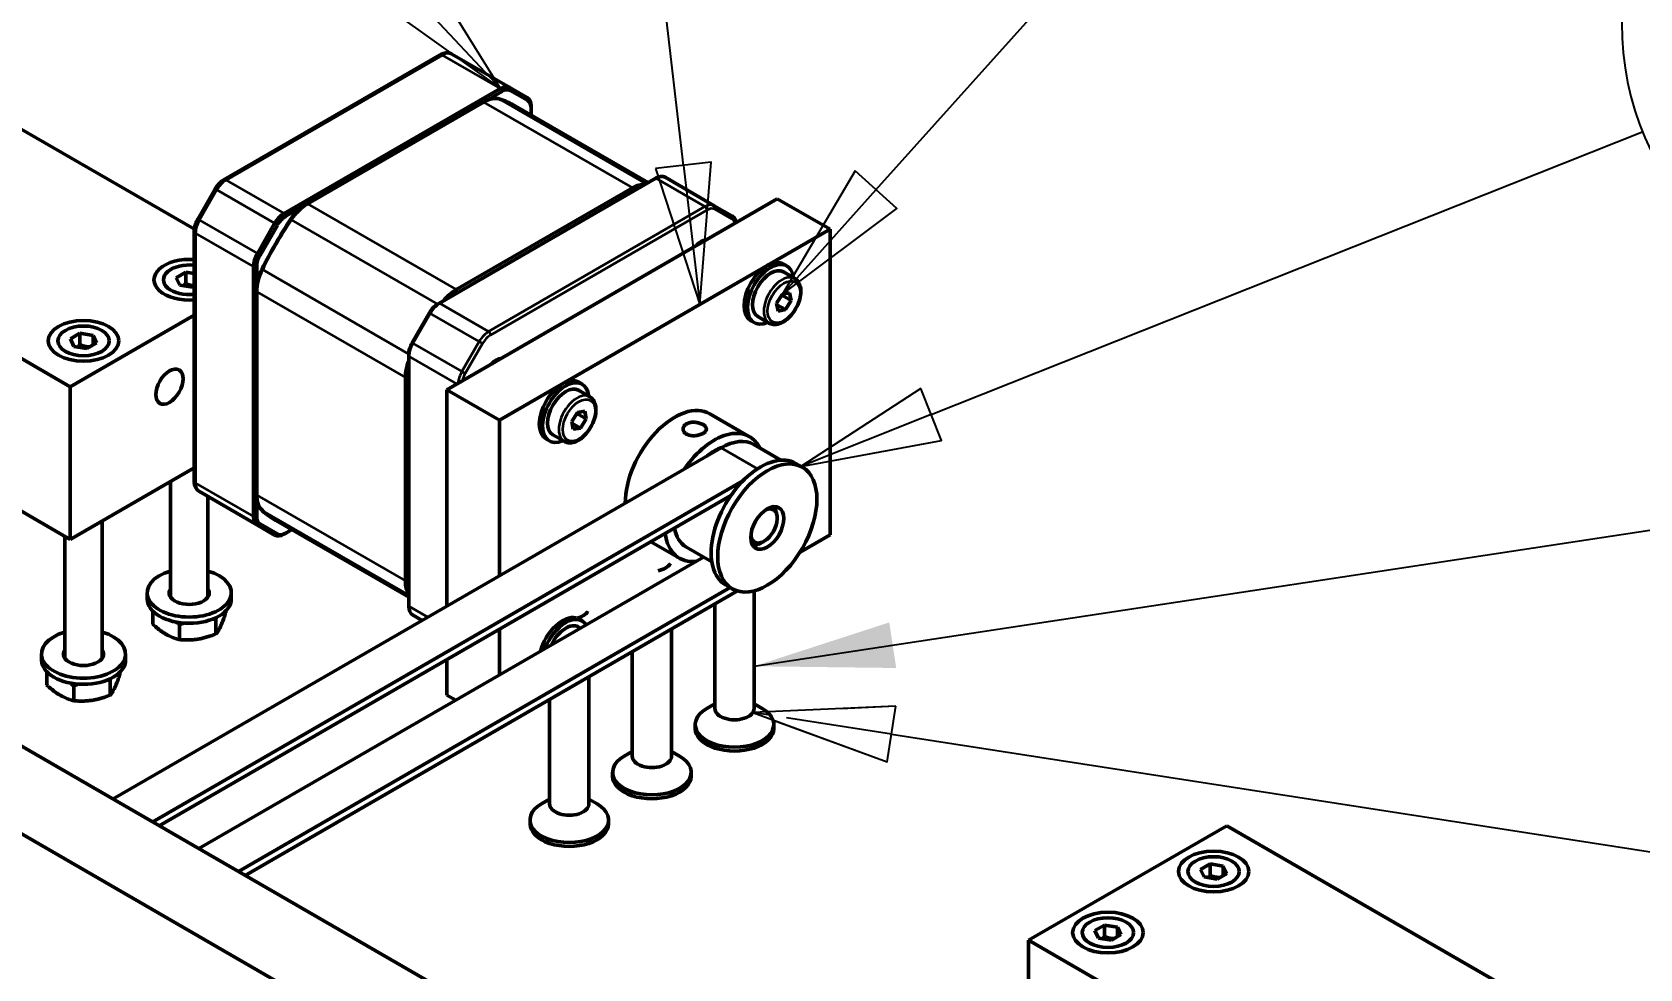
# Model space of a CAD drawing. Header units: millimetres. Extents: x -1346 to 2520, y -2365 to 1874.
# Drawn here: x 1857.8 to 2029.8, y 866.5 to 966.6 of the extents above; entities that cross this region are included whole.
import ezdxf

# ---------------------------------------------------------------- set-up
doc = ezdxf.new("R2010")
doc.units = ezdxf.units.MM
doc.header["$LTSCALE"] = 6
for name, color, linetype, lineweight in [('Symbol (ISO)', 7, 'Continuous', 25), ('Visible (ISO)', 7, 'Continuous', 50), ('Visible Narrow (ISO)', 7, 'Continuous', 35)]:
    doc.layers.add(name, color=color, linetype=linetype, lineweight=lineweight)
doc.styles.add('Note Text (ISO)', font='tahoma.ttf')
doc.dimstyles.new('Default - Method 1b (ISO)$7', dxfattribs={"dimscale": 6, "dimtxt": 3.5, "dimasz": 2.5, "dimexe": 3.175, "dimexo": 0, "dimgap": 0.762, "dimtad": 1, "dimtoh": 1, "dimrnd": 1e-08, "dimtxsty": 'Note Text (ISO)', "dimcen": 0.09, "dimdle": 10, "dimclrd": 256, "dimclre": 256, "dimclrt": 256, "dimazin": 2, "dimtfac": 1, "dimtmove": 0, "dimatfit": 3, "dimfxl": 1, "dimtolj": 1, "dimlwd": -1, "dimlwe": -1, "dimarcsym": 0})

# ---------------------------------------------------------------- blocks, each defined once
blk = doc.blocks.new('Balloon5')
at = {"layer": 'Symbol (ISO)'}
for p, q in [((306.887, 177.177), (297.101, 177.177)), ((316.271, 161.924), (310.467, 168.111)), ((306.887, 166.677), (297.101, 166.677)), ((316.636, 162.266), (315.906, 161.581)), ((317.981, 160.1), (316.636, 162.266)), ((316.271, 161.924), (317.981, 160.1)), ((315.906, 161.581), (317.981, 160.1))]:
    blk.add_line(p, q, dxfattribs=at)
at = {"layer": 'Symbol (ISO)', "flags": 128}
blk.add_lwpolyline([(315.906, 161.581), (317.981, 160.1), (316.636, 162.266), (315.906, 161.581)], dxfattribs=at)
at = {"layer": 'Symbol (ISO)'}
for centre, start, end in [((297.101, 171.927), 90, 270), ((306.887, 171.927), 270, 90)]:
    blk.add_arc(centre, 5.25, start, end, dxfattribs=at)
blk.add_solid([(315.906, 161.581), (317.981, 160.1), (316.636, 162.266), (315.906, 161.581)], dxfattribs=at)
at = {"layer": 'Symbol (ISO)', "insert": (301.994, 171.964), "char_height": 3.5, "attachment_point": 5, "style": 'Note Text (ISO)'}
blk.add_mtext('10-1001', dxfattribs=at)
blk = doc.blocks.new('Balloon6')
at = {"layer": 'Symbol (ISO)'}
for p, q in [((318.751, 185.422), (318.59, 185.422)), ((318.751, 174.922), (318.59, 174.922)), ((321.245, 158.73), (319.355, 174.975)), ((321.741, 158.788), (320.748, 158.672)), ((320.748, 158.672), (321.534, 156.247)), ((321.245, 158.73), (321.534, 156.247)), ((321.534, 156.247), (321.741, 158.788))]:
    blk.add_line(p, q, dxfattribs=at)
at = {"layer": 'Symbol (ISO)', "flags": 128}
blk.add_lwpolyline([(320.748, 158.672), (321.534, 156.247), (321.741, 158.788), (320.748, 158.672)], dxfattribs=at)
at = {"layer": 'Symbol (ISO)'}
for centre, start, end in [((318.59, 180.172), 90, 270), ((318.751, 180.172), 270, 90)]:
    blk.add_arc(centre, 5.25, start, end, dxfattribs=at)
blk.add_solid([(320.748, 158.672), (321.534, 156.247), (321.741, 158.788), (320.748, 158.672)], dxfattribs=at)
at = {"layer": 'Symbol (ISO)', "insert": (318.67, 180.209), "char_height": 3.5, "attachment_point": 5, "style": 'Note Text (ISO)'}
blk.add_mtext('020', dxfattribs=at)
blk = doc.blocks.new('Balloon7')
at = {"layer": 'Symbol (ISO)'}
for p, q in [((325.659, 154.288), (338.357, 159.335)), ((325.475, 154.753), (323.336, 153.365)), ((325.844, 153.824), (325.475, 154.753)), ((325.659, 154.288), (323.336, 153.365)), ((323.336, 153.365), (325.844, 153.824))]:
    blk.add_line(p, q, dxfattribs=at)
at = {"layer": 'Symbol (ISO)', "flags": 128}
blk.add_lwpolyline([(325.475, 154.753), (323.336, 153.365), (325.844, 153.824), (325.475, 154.753)], dxfattribs=at)
at = {"layer": 'Symbol (ISO)'}
blk.add_arc((343.225, 161.27), 5.25, 90, 270, dxfattribs=at)
blk.add_solid([(325.475, 154.753), (323.336, 153.365), (325.844, 153.824), (325.475, 154.753)], dxfattribs=at)
blk = doc.blocks.new('Balloon8')
at = {"layer": 'Symbol (ISO)'}
for p, q in [((324.677, 158.296), (335.206, 170.026)), ((324.305, 158.63), (323.008, 156.435)), ((325.05, 157.962), (324.305, 158.63)), ((324.677, 158.296), (323.008, 156.435)), ((323.008, 156.435), (325.05, 157.962))]:
    blk.add_line(p, q, dxfattribs=at)
at = {"layer": 'Symbol (ISO)', "flags": 128}
blk.add_lwpolyline([(324.305, 158.63), (323.008, 156.435), (325.05, 157.962), (324.305, 158.63)], dxfattribs=at)
at = {"layer": 'Symbol (ISO)'}
blk.add_solid([(324.305, 158.63), (323.008, 156.435), (325.05, 157.962), (324.305, 158.63)], dxfattribs=at)
blk = doc.blocks.new('Balloon26')
at = {"layer": 'Symbol (ISO)'}
for p, q in [((325.029, 149.088), (324.059, 149.046)), ((324.876, 148.1), (325.029, 149.088)), ((322.741, 148.989), (322.482, 148.978)), ((322.75, 148.936), (322.482, 148.978)), ((322.482, 148.978), (322.76, 148.876)), ((322.846, 148.844), (324.876, 148.1)), ((324.952, 148.594), (323.085, 148.884)), ((324.952, 148.594), (348.264, 144.973))]:
    blk.add_line(p, q, dxfattribs=at)
at = {"layer": 'Symbol (ISO)', "flags": 128}
blk.add_lwpolyline([(325.029, 149.088), (322.482, 148.978), (324.876, 148.1), (325.029, 149.088)], dxfattribs=at)
at = {"layer": 'Symbol (ISO)'}
blk.add_solid([(325.029, 149.088), (322.482, 148.978), (324.876, 148.1), (325.029, 149.088)], dxfattribs=at)

msp = doc.modelspace()

# ---------------------------------------------------------------- linework, layer by layer
at = {"layer": 'Visible (ISO)'}
for p, q in [((1878.3, 950.83), (1901.45, 964.2)), ((1902.7, 964.27), (1908.89, 960.7)), ((1907.89, 960.6), (1884.73, 947.23)), ((1906.09, 959.15), (1908.06, 960.29)), ((1910.75, 959.63), (1908.89, 960.7)), ((1908.94, 960.38), (1910.8, 959.31)), ((1875.14, 945.54), (1851.26, 959.33)), ((1887.24, 948.27), (1906.09, 959.15)), ((1909.46, 958.74), (1923.68, 950.53)), ((1911.16, 958.51), (1911.16, 958.71)), ((1911.16, 958.51), (1911.16, 957.76)), ((1875.51, 946.64), (1877.36, 949.86)), ((1901.35, 937.64), (1924.5, 951.01)), ((1922, 949.97), (1903.15, 939.09)), ((1925.5, 951.11), (1930.77, 948.06)), ((1884.91, 946.93), (1887.07, 948.17)), ((1887.07, 948.17), (1887.24, 948.27)), ((1902.14, 928.39), (1937.5, 948.8)), ((1930.77, 948.06), (1932.63, 946.99)), ((1943.16, 945.54), (1937.5, 948.8)), ((1861.86, 928.71), (1830.04, 947.08)), ((1883.73, 946.18), (1881.88, 942.96)), ((1875.13, 918.61), (1875.13, 945.34)), ((1882.18, 942.78), (1884.04, 946)), ((1907.8, 925.12), (1943.16, 945.54)), ((1943.16, 945.54), (1943.16, 912.88)), ((1873.2, 940.36), (1874.22, 940.95)), ((1874.22, 940.95), (1874.22, 939.72)), ((1874.22, 940.95), (1875.13, 940.81)), ((1881.46, 941.57), (1881.46, 914.83)), ((1881.82, 939.08), (1881.82, 941.57)), ((1939.37, 940.28), (1938.17, 940.98)), ((1938.19, 941.83), (1938.54, 941.63)), ((1873.57, 939.55), (1873.2, 940.36)), ((1874.96, 939.34), (1873.57, 939.55)), ((1875.13, 939.43), (1874.96, 939.34)), ((1881.82, 939.08), (1881.82, 938.87)), ((1881.82, 917.11), (1881.82, 938.87)), ((1901.17, 937.54), (1901.35, 937.64)), ((1937.43, 937.63), (1938.05, 938.61)), ((1937.59, 936.8), (1937.43, 937.63)), ((1938.37, 936.95), (1937.47, 937.47)), ((1937.98, 938.51), (1938.98, 937.93)), ((1938.05, 938.61), (1938.82, 938.76)), ((1938.98, 937.93), (1938.37, 936.95)), ((1938.82, 938.76), (1938.98, 937.93)), ((1923.45, 851.7), (1777.7, 935.85)), ((1875.13, 936.37), (1861.86, 928.71)), ((1900.3, 936.61), (1898.44, 933.4)), ((1898.49, 933.37), (1900.35, 936.58)), ((1934.69, 935.77), (1935.04, 935.57)), ((1936.62, 935.52), (1935.42, 936.22)), ((1938.37, 936.95), (1937.59, 936.8)), ((1861.88, 933.83), (1862.9, 934.42)), ((1862.9, 934.42), (1862.9, 933.19)), ((1862.9, 934.42), (1864.3, 934.2)), ((1864.3, 934.2), (1864.67, 933.4)), ((1864.3, 933.18), (1864.3, 934.2)), ((1862.26, 933.02), (1861.88, 933.83)), ((1863.65, 932.81), (1862.26, 933.02)), ((1864.67, 933.4), (1863.65, 932.81)), ((1918.95, 844.91), (1770.46, 930.64)), ((1898.08, 932.18), (1898.08, 931.97)), ((1898.08, 905.24), (1898.08, 931.97)), ((1897.73, 929.69), (1897.73, 907.93)), ((1916.27, 929.18), (1916.62, 928.97)), ((1861.86, 912.38), (1861.86, 928.71)), ((1907.8, 925.12), (1902.14, 928.39)), ((1902.14, 905.23), (1902.14, 928.39)), ((1917.45, 927.63), (1916.25, 928.32)), ((1915.51, 924.98), (1916.13, 925.96)), ((1916.06, 925.85), (1917.06, 925.27)), ((1916.13, 925.96), (1916.9, 926.1)), ((1916.9, 926.1), (1917.06, 925.27)), ((1930.29, 925.81), (1934.53, 923.36)), ((1842.11, 923.78), (1861.86, 912.38)), ((1907.8, 908.5), (1907.8, 925.12)), ((1915.67, 924.15), (1915.51, 924.98)), ((1916.45, 924.29), (1915.54, 924.82)), ((1916.45, 924.29), (1915.67, 924.15)), ((1917.06, 925.27), (1916.45, 924.29)), ((1866.44, 884.62), (1931.49, 922.18)), ((1912.77, 923.11), (1913.12, 922.91)), ((1914.7, 922.87), (1913.5, 923.56)), ((1937.89, 920.85), (1934.99, 922.52)), ((1939.48, 920.51), (1940.19, 920.1)), ((1875.13, 920.04), (1861.86, 912.38)), ((1933.83, 918.63), (1870.68, 882.17)), ((1872.59, 918.58), (1872.59, 906.21)), ((1871.39, 881.76), (1932.55, 917.07)), ((1881.88, 913.91), (1875.69, 917.49)), ((1876.59, 916.97), (1876.59, 906.21)), ((1881.82, 914.83), (1881.82, 917.11)), ((1865.28, 914.35), (1865.28, 899.68)), ((1881.88, 913.91), (1883.73, 912.84)), ((1884.04, 912.96), (1882.18, 914.03)), ((1883.86, 914.4), (1898.08, 906.19)), ((1885.56, 913.42), (1884.91, 913.04)), ((1861.28, 912.72), (1861.28, 899.68)), ((1884.91, 913.04), (1884.73, 912.94)), ((1923.99, 912.13), (1927.03, 910.37)), ((1936.09, 912.17), (1935.73, 911.97)), ((1943.16, 912.88), (1939.94, 911.02)), ((1875.63, 879.31), (1929.63, 910.49)), ((1927.73, 911.59), (1930.5, 909.99)), ((1870.09, 906.01), (1870.09, 906.67)), ((1879.09, 906.01), (1879.09, 906.67)), ((1932.47, 907.23), (1879.87, 876.86)), ((1880.58, 876.45), (1933.26, 906.87)), ((1931.98, 907.52), (1932.69, 907.11)), ((1935.03, 894.3), (1935.03, 906.88)), ((1930.83, 894.3), (1930.83, 905.46)), ((1870.69, 904.72), (1870.69, 903.31)), ((1873.54, 903.25), (1873.54, 901.66)), ((1877.45, 903.85), (1877.45, 902.27)), ((1878.49, 904.72), (1878.49, 904.52)), ((1899.53, 903.72), (1898.49, 904.32)), ((1916.39, 903.79), (1916.62, 903.66)), ((1907.8, 897.89), (1907.8, 902.78)), ((1916.46, 902.89), (1916.25, 903.01)), ((1926.19, 889.19), (1926.19, 902.79)), ((1858.78, 899.48), (1858.78, 900.13)), ((1867.78, 899.48), (1867.78, 900.13)), ((1921.99, 889.19), (1921.99, 900.36)), ((1859.37, 898.19), (1859.37, 896.78)), ((1867.18, 898.19), (1867.18, 897.99)), ((1902.14, 895.73), (1902.14, 899.52)), ((1862.23, 896.71), (1862.23, 895.13)), ((1866.13, 897.32), (1866.13, 895.73)), ((1917.35, 884.09), (1917.35, 897.68)), ((1903.11, 895.18), (1902.14, 895.73)), ((1913.15, 884.09), (1913.15, 895.26)), ((1930.83, 894.8), (1929.96, 894.3)), ((1935.03, 894.8), (1935.9, 894.3)), ((1928.73, 892.17), (1928.73, 892.58)), ((1937.13, 892.17), (1937.13, 892.58)), ((1921.99, 889.7), (1921.12, 889.19)), ((1926.19, 889.7), (1927.06, 889.19)), ((1919.89, 887.07), (1919.89, 887.48)), ((1928.29, 887.07), (1928.29, 887.48)), ((1913.15, 884.59), (1912.28, 884.09)), ((1917.35, 884.59), (1918.22, 884.09)), ((1911.05, 881.97), (1911.05, 882.38)), ((1919.45, 881.97), (1919.45, 882.38)), ((1985.61, 881.76), (1964.39, 869.52)), ((2017.43, 863.39), (1985.61, 881.76)), ((1982.8, 877.08), (1983.82, 877.67)), ((1983.82, 877.67), (1983.82, 876.44)), ((1983.82, 877.67), (1985.21, 877.45)), ((1985.21, 877.45), (1985.59, 876.65)), ((1985.21, 876.43), (1985.21, 877.45)), ((1983.17, 876.28), (1982.8, 877.08)), ((1984.57, 876.06), (1983.17, 876.28)), ((1985.59, 876.65), (1984.57, 876.06)), ((1971.48, 870.55), (1972.51, 871.14)), ((1971.86, 869.74), (1971.48, 870.55)), ((1972.51, 871.14), (1972.51, 869.91)), ((1972.51, 871.14), (1973.9, 870.92)), ((1973.9, 870.92), (1974.27, 870.12)), ((1973.9, 869.9), (1973.9, 870.92)), ((1964.39, 869.52), (1964.39, 853.19)), ((1996.21, 851.14), (1964.39, 869.52)), ((1973.25, 869.53), (1971.86, 869.74)), ((1974.27, 870.12), (1973.25, 869.53))]:
    msp.add_line(p, q, dxfattribs=at)
for centre, major_axis, start_param, end_param in [((1907.89, 958.97), (1, 1.73), 0, 0.785398), ((1908.06, 958.87), (0.87, 1.52), 0, 0.785398), ((1906.09, 955.89), (2, 3.46), 0.120593, 0.785398), ((1896.66, 936.57), (12.8, 22.17), 0, 0.120593), ((1909.75, 957.9), (1, 1.73), 5.497787, 6.283185), ((1909.92, 957.79), (0.88, 1.52), 5.497787, 6.283185), ((1924.5, 949.37), (1, 1.73), 0, 0.785398), ((1922, 946.7), (2, 3.46), 0.280038, 0.785398), ((1887.07, 945.11), (-1.87, -3.25), 3.926991, 4.591796), ((1887.24, 945.01), (2, 3.46), 0.785398, 1.450203), ((1896.49, 936.67), (-12.67, -21.95), 4.591796, 4.832982), ((1896.66, 936.57), (12.8, 22.17), 1.450203, 1.691389), ((1884.73, 945.6), (-1, -1.73), 3.926991, 4.712389), ((1884.91, 945.5), (0.87, 1.52), 0.785398, 1.570796), ((1929.37, 943), (0.76, 1.32), 0.317666, 1.253131), ((1882.88, 942.38), (-1, -1.73), 4.712389, 5.497787), ((1883.05, 942.28), (0.88, 1.52), 1.570796, 2.356194), ((1874.59, 940.14), (-3.77, 0), 4.569169, 7.997201), ((1874.59, 940.14), (-2.75, 0), 4.515712, 8.050658), ((1884.47, 940.61), (-1.88, -3.25), 4.832982, 5.497787), ((1884.64, 940.51), (2, 3.46), 1.691389, 2.356194), ((1936.44, 938.8), (-1.75, -3.03), 3.141593, 6.283185), ((1936.79, 938.6), (-1.75, -3.03), 2.474646, 6.950132), ((1936.79, 938.6), (-1.37, -2.38), 3.141593, 6.283185), ((1901.17, 936.11), (-0.87, -1.52), 3.926991, 4.712389), ((1901.35, 936.01), (1, 1.73), 0.785398, 1.570796), ((1903.15, 935.82), (-2, -3.46), 3.926991, 4.432351), ((1899.32, 932.89), (-0.88, -1.52), 4.712389, 5.497787), ((1899.49, 932.79), (1, 1.73), 1.570796, 2.356194), ((1900.55, 931.32), (-2, -3.46), 4.992427, 5.497787), ((1907.45, 930.34), (0.76, 1.32), 0.317666, 1.253131), ((1914.52, 926.15), (-1.75, -3.03), 3.141593, 6.283185), ((1914.87, 925.94), (-1.75, -3.03), 2.474646, 6.950132), ((1914.87, 925.94), (-1.37, -2.38), 3.141593, 6.283185), ((1926.54, 919.32), (3.75, 6.5), 0, 2.356194), ((1930.78, 916.87), (3.75, 6.5), 5.915977, 7.712085), ((1930.78, 916.87), (-3.05, -5.28), 3.744967, 4.108311), ((1931.49, 916.46), (3.5, 6.06), 0, 0.785398), ((1935.73, 914.01), (3.75, 6.5), 0, 3.141593), ((1884.64, 918.75), (-2, -3.46), 5.497787, 6.162592), ((1896.66, 936.57), (-12.8, -22.17), 6.162592, 6.283185), ((1936.09, 913.81), (1, 1.73), 2.474482, 6.950296), ((1882.88, 915.65), (-1, -1.73), 5.497787, 6.283185), ((1883.05, 915.54), (-0.88, -1.52), 5.497787, 6.283185), ((1930.78, 916.87), (-3.05, -5.28), 5.662465, 6.283185), ((1884.73, 914.57), (-1, -1.73), 0, 0.785398), ((1884.91, 914.47), (-0.87, -1.52), 0, 0.785398), ((1930.78, 916.87), (-3.75, -6.5), 5.631519, 6.701375), ((1935.73, 914.01), (-1.25, -2.17), 0.286757, 0.785398), ((1874.59, 906.67), (4.5, 0), 2.03135, 7.393428), ((1924.09, 910.18), (2.1, 0), 5.032843, 5.962732), ((1874.59, 906.67), (2.15, 0), 2.765842, 6.658936), ((1900.55, 909.56), (-2, -3.46), 5.497787, 6.003148), ((1874.59, 906.01), (4.5, 0), 3.141593, 6.283185), ((1874.59, 906.01), (-2.15, 0), 5.907435, 6.016941), ((1874.59, 906.01), (2.15, 0), 0.266244, 0.37575), ((1899.49, 906.05), (-1, -1.73), 5.497787, 6.283185), ((1914.52, 900.83), (1.75, 3.03), 0.165757, 2.024791), ((1914.87, 900.63), (1.75, 3.03), 5.985071, 8.152096), ((1914.87, 900.63), (1.38, 2.38), 0, 1.717777), ((1915.25, 905.07), (2.1, 0), 5.101805, 5.962732), ((1863.28, 900.13), (4.5, 0), 2.03135, 7.393428), ((1863.28, 900.13), (2.15, 0), 2.765842, 6.658936), ((1863.28, 899.48), (-2.15, 0), 5.907435, 6.016941), ((1863.28, 899.48), (2.15, 0), 0.266244, 0.37575), ((1863.28, 899.48), (4.5, 0), 3.141593, 6.283185), ((1932.93, 892.58), (-4.2, 0), 5.497787, 10.210176), ((1932.93, 894.3), (-2.1, 0), 0, 3.141593), ((1932.93, 892.17), (-4.2, 0), 0, 3.141593), ((1924.09, 887.48), (-4.2, 0), 5.497787, 10.210176), ((1924.09, 889.19), (-2.1, 0), 0, 3.141593), ((1924.09, 887.07), (-4.2, 0), 0, 3.141593), ((1915.25, 882.38), (-4.2, 0), 5.497787, 10.210176), ((1915.25, 884.09), (-2.1, 0), 0, 3.141593), ((1915.25, 881.97), (-4.2, 0), 0, 3.141593)]:
    msp.add_ellipse(centre, major_axis=major_axis, ratio=0.57735, start_param=start_param, end_param=end_param, dxfattribs=at)
for centre, major_axis in [((1863.28, 933.61), (3.77, 0)), ((1863.28, 933.61), (2.75, 0)), ((1872.47, 928.71), (1.03, 1.79)), ((1936.44, 913.6), (3.75, 6.5)), ((1936.44, 913.6), (1.25, 2.17)), ((1984.19, 876.86), (3.77, 0)), ((1984.19, 876.86), (2.75, 0)), ((1972.88, 870.33), (3.77, 0)), ((1972.88, 870.33), (2.75, 0))]:
    msp.add_ellipse(centre, major_axis=major_axis, ratio=0.57735, dxfattribs=at)
for points, knots in [([(1901.45, 964.2), (1901.53, 964.24), (1901.6, 964.28), (1901.76, 964.34), (1901.84, 964.37), (1902.01, 964.4), (1902.1, 964.41), (1902.27, 964.41), (1902.36, 964.4), (1902.54, 964.35), (1902.62, 964.32), (1902.7, 964.27)], [0, 0, 0, 0, 0.1570796, 0.1570796, 0.3141593, 0.3141593, 0.4712389, 0.4712389, 0.6283185, 0.6283185, 0.7853981, 0.7853981, 0.7853981, 0.7853981]), ([(1877.36, 949.86), (1877.41, 949.94), (1877.46, 950.02), (1877.57, 950.17), (1877.63, 950.24), (1877.75, 950.38), (1877.81, 950.45), (1877.94, 950.57), (1878.01, 950.63), (1878.15, 950.74), (1878.22, 950.79), (1878.3, 950.83)], [5.4977872, 5.4977872, 5.4977872, 5.4977872, 5.6548668, 5.6548668, 5.8119464, 5.8119464, 5.9690261, 5.9690261, 6.1261057, 6.1261057, 6.2831853, 6.2831853, 6.2831853, 6.2831853]), ([(1875.13, 945.34), (1875.13, 945.43), (1875.13, 945.52), (1875.16, 945.69), (1875.17, 945.78), (1875.22, 945.96), (1875.24, 946.04), (1875.3, 946.22), (1875.34, 946.3), (1875.42, 946.47), (1875.46, 946.56), (1875.51, 946.64)], [4.712389, 4.712389, 4.712389, 4.712389, 4.8694686, 4.8694686, 5.0265482, 5.0265482, 5.1836279, 5.1836279, 5.3407075, 5.3407075, 5.4977871, 5.4977871, 5.4977871, 5.4977871]), ([(1933.11, 946.27), (1933.09, 946.33), (1933.08, 946.39), (1933.03, 946.52), (1933, 946.59), (1932.92, 946.73), (1932.87, 946.79), (1932.76, 946.9), (1932.7, 946.95), (1932.63, 946.99)], [4.9074506, 4.9074506, 4.9074506, 4.9074506, 5.0265482, 5.0265482, 5.1836279, 5.1836279, 5.3407075, 5.3407075, 5.4977871, 5.4977871, 5.4977871, 5.4977871]), ([(1939.37, 940.28), (1939.52, 940.2), (1939.65, 940.08), (1939.85, 939.78), (1939.93, 939.6), (1940.03, 939.18), (1940.04, 938.93), (1940, 938.42), (1939.94, 938.14), (1939.76, 937.6), (1939.64, 937.33), (1939.35, 936.82), (1939.18, 936.58), (1938.81, 936.15), (1938.6, 935.96), (1938.18, 935.65), (1937.95, 935.53), (1937.51, 935.38), (1937.28, 935.35), (1936.91, 935.39), (1936.76, 935.44), (1936.62, 935.52)], [5.6969, 5.6969, 5.6969, 5.6969, 5.962695, 5.962695, 6.252319, 6.252319, 6.580414, 6.580414, 6.919125, 6.919125, 7.255258, 7.255258, 7.589818, 7.589818, 7.925733, 7.925733, 8.264385, 8.264385, 8.593985, 8.593985, 8.838493, 8.838493, 8.838493, 8.838493]), ([(1917.45, 927.63), (1917.6, 927.54), (1917.73, 927.42), (1917.93, 927.12), (1918.01, 926.94), (1918.11, 926.52), (1918.12, 926.28), (1918.08, 925.76), (1918.02, 925.49), (1917.84, 924.94), (1917.72, 924.67), (1917.43, 924.16), (1917.26, 923.92), (1916.89, 923.49), (1916.68, 923.3), (1916.26, 922.99), (1916.03, 922.87), (1915.59, 922.72), (1915.36, 922.69), (1914.99, 922.74), (1914.84, 922.79), (1914.7, 922.87)], [5.6969, 5.6969, 5.6969, 5.6969, 5.962695, 5.962695, 6.252319, 6.252319, 6.580414, 6.580414, 6.919125, 6.919125, 7.255258, 7.255258, 7.589818, 7.589818, 7.925733, 7.925733, 8.264385, 8.264385, 8.593985, 8.593985, 8.838493, 8.838493, 8.838493, 8.838493]), ([(1929.56, 923.72), (1929.67, 923.78), (1929.77, 923.86), (1929.9, 924.02), (1929.93, 924.1), (1929.93, 924.26), (1929.9, 924.35), (1929.77, 924.51), (1929.67, 924.58), (1929.56, 924.65), (1929.45, 924.71), (1929.31, 924.77), (1929, 924.86), (1928.84, 924.89), (1928.52, 924.92), (1928.36, 924.91), (1928.05, 924.85), (1927.91, 924.8), (1927.68, 924.67), (1927.59, 924.59), (1927.46, 924.4), (1927.43, 924.29), (1927.43, 924.09), (1927.46, 923.98), (1927.59, 923.79), (1927.68, 923.7), (1927.91, 923.57), (1928.05, 923.52), (1928.36, 923.46), (1928.52, 923.46), (1928.84, 923.48), (1929, 923.51), (1929.31, 923.59), (1929.45, 923.65), (1929.56, 923.72)], [0.5661669, 0.5661669, 0.5661669, 0.5661669, 0.6133468, 0.6133468, 0.6605268, 0.6605268, 0.707708, 0.707708, 0.7548892, 0.7548892, 0.7548892, 0.8020704, 0.8020704, 0.8492516, 0.8492516, 0.8964315, 0.8964315, 0.9436115, 0.9436115, 0.9907914, 0.9907914, 1.0379713, 1.0379713, 1.0851526, 1.0851526, 1.1323338, 1.1323338, 1.179515, 1.179515, 1.2266962, 1.2266962, 1.2738761, 1.2738761, 1.321056, 1.321056, 1.321056, 1.321056]), ([(1875.69, 917.49), (1875.61, 917.53), (1875.54, 917.59), (1875.41, 917.72), (1875.36, 917.79), (1875.27, 917.94), (1875.23, 918.02), (1875.18, 918.18), (1875.16, 918.26), (1875.13, 918.43), (1875.13, 918.52), (1875.13, 918.61)], [3.9269909, 3.9269909, 3.9269909, 3.9269909, 4.0840705, 4.0840705, 4.2411501, 4.2411501, 4.3982297, 4.3982297, 4.5553094, 4.5553094, 4.712389, 4.712389, 4.712389, 4.712389])]:
    msp.add_open_spline(points, degree=3, knots=knots, dxfattribs=at)
for points, weights in [([(1874.22, 939.72), (1874.07, 939.59), (1873.94, 939.5)], [1, 1.03917061523, 1.05850500864]), ([(1875.13, 939.5), (1874.7, 939.53), (1874.22, 939.72)], [1.06903068288, 1.10271800934, 1]), ([(1862.9, 933.19), (1862.76, 933.06), (1862.63, 932.96)], [1, 1.03917061523, 1.05850500864]), ([(1863.92, 932.96), (1863.44, 932.98), (1862.9, 933.19)], [1.05886467072, 1.11516383842, 1]), ([(1937.5, 914.62), (1937.5, 915.12), (1937.21, 915.88)], [5.75, 5.74999999999, 5.21787378243]), ([(1870.69, 903.31), (1872.12, 902.01), (1873.54, 901.66)], [1, 1.15470053838, 1]), ([(1873.54, 903.25), (1873.37, 903.4), (1873.21, 903.54)], [1, 1.01647240799, 1.02943687441]), ([(1874.05, 903.43), (1873.81, 903.35), (1873.54, 903.25)], [1.03214521697, 1.01821801946, 1]), ([(1877.45, 903.85), (1877.29, 903.86), (1877.14, 903.87)], [1, 1.01094806049, 1.02034654617]), ([(1877.45, 902.27), (1877.97, 902.92), (1878.49, 904.52)], [1, 1.15470053838, 1]), ([(1877.51, 904.04), (1877.48, 903.95), (1877.45, 903.85)], [1.01538838448, 1.00812044569, 1]), ([(1873.54, 901.66), (1875.5, 901.49), (1877.45, 902.27)], [1, 1.15470053838, 1]), ([(1866.13, 895.73), (1866.66, 896.38), (1867.18, 897.99)], [1, 1.15470053838, 1]), ([(1859.37, 896.78), (1860.8, 895.48), (1862.23, 895.13)], [1, 1.15470053838, 1]), ([(1862.23, 896.71), (1862.06, 896.87), (1861.89, 897.01)], [1, 1.01647240799, 1.02943687441]), ([(1862.74, 896.9), (1862.49, 896.82), (1862.23, 896.71)], [1.03214521697, 1.01821801946, 1]), ([(1866.13, 897.32), (1865.98, 897.33), (1865.83, 897.34)], [1, 1.01094806049, 1.02034654617]), ([(1866.2, 897.5), (1866.17, 897.41), (1866.13, 897.32)], [1.01538838448, 1.00812044569, 1]), ([(1862.23, 895.13), (1864.18, 894.95), (1866.13, 895.73)], [1, 1.15470053838, 1]), ([(1983.82, 876.44), (1983.68, 876.31), (1983.55, 876.22)], [1, 1.03917061523, 1.05850500864]), ([(1984.84, 876.22), (1984.36, 876.23), (1983.82, 876.44)], [1.05886467072, 1.11516383842, 1]), ([(1972.51, 869.91), (1972.36, 869.78), (1972.23, 869.69)], [1, 1.03917061523, 1.05850500864]), ([(1973.52, 869.68), (1973.04, 869.7), (1972.51, 869.91)], [1.05886467072, 1.11516383842, 1])]:
    msp.add_rational_spline(points, weights, degree=2, dxfattribs=at)
at = {"layer": 'Visible Narrow (ISO)'}
for p, q in [((1901.7, 964.17), (1878.55, 950.81)), ((1907.89, 960.6), (1901.7, 964.17)), ((1908.06, 960.29), (1907.89, 960.6)), ((1908.94, 960.38), (1908.89, 960.7)), ((1906.09, 959.15), (1922, 949.97)), ((1907.83, 959.47), (1923.49, 950.42)), ((1910.8, 959.31), (1910.75, 959.63)), ((1877.55, 949.75), (1875.69, 946.53)), ((1877.55, 949.75), (1877.36, 949.86)), ((1883.73, 946.18), (1877.55, 949.75)), ((1878.55, 950.81), (1884.73, 947.23)), ((1922, 949.97), (1922.17, 949.66)), ((1929.77, 947.97), (1924.5, 951.01)), ((1887.24, 948.27), (1903.15, 939.09)), ((1906.62, 934.6), (1929.77, 947.97)), ((1875.69, 946.53), (1875.51, 946.64)), ((1875.69, 946.53), (1881.88, 942.96)), ((1884.04, 946), (1883.73, 946.18)), ((1884.91, 946.93), (1884.73, 947.23)), ((1885.43, 946.57), (1885.5, 946.57)), ((1885.5, 946.57), (1901.16, 937.53)), ((1929.98, 947.6), (1906.83, 934.23)), ((1932.69, 946.61), (1930.83, 947.68)), ((1881.46, 941.57), (1875.27, 945.14)), ((1875.27, 945.14), (1875.27, 918.4)), ((1882.18, 942.78), (1881.88, 942.96)), ((1881.82, 941.57), (1881.46, 941.57)), ((1882.38, 941.29), (1882.42, 941.24)), ((1882.42, 941.24), (1898.08, 932.19)), ((1881.82, 938.87), (1897.73, 929.69)), ((1901.35, 937.64), (1906.62, 934.6)), ((1903.15, 939.09), (1903.33, 938.78)), ((1900.3, 936.61), (1900.35, 936.58)), ((1905.62, 933.54), (1900.35, 936.58)), ((1898.44, 933.4), (1898.49, 933.37)), ((1898.49, 933.37), (1903.76, 930.32)), ((1903.76, 930.32), (1905.62, 933.54)), ((1905.98, 933.33), (1904.12, 930.11)), ((1905.62, 933.54), (1905.98, 933.33)), ((1903.21, 929.01), (1898.08, 931.97)), ((1897.73, 929.69), (1898.08, 929.69)), ((1903.76, 930.32), (1904.12, 930.11)), ((1935.39, 919.92), (1931.49, 922.18)), ((1875.27, 918.4), (1881.46, 914.83)), ((1881.82, 917.11), (1897.73, 907.93)), ((1882.42, 915.45), (1898.08, 906.4)), ((1881.82, 914.83), (1881.46, 914.83)), ((1882.18, 914.03), (1881.88, 913.91)), ((1884.04, 912.96), (1883.73, 912.84)), ((1897.73, 907.93), (1898.08, 907.93)), ((1898.08, 905.24), (1900.11, 904.06))]:
    msp.add_line(p, q, dxfattribs=at)
for centre, major_axis, ratio, start_param, end_param in [((1901.7, 963.77), (-0.25, 0.433), 0.57735, 5.497787, 6.283185), ((1901.7, 962.54), (1, 1.73), 0.57735, 0, 0.785398), ((1878.55, 949.17), (-1, -1.73), 0.57735, 3.926991, 4.712389), ((1878.55, 950.4), (-0.25, 0.433), 0.57735, 5.497787, 6.283185), ((1929.77, 946.33), (1, 1.73), 0.57735, 0, 0.785398), ((1929.77, 947.72), (-0.15, 0.26), 0.57735, 3.926991, 5.497787), ((1929.98, 946.21), (0.85, 1.47), 0.57735, 0, 0.785398), ((1930.62, 947.81), (0.15, 0.26), 0.816497, 4.712389, 6.283185), ((1876.69, 945.95), (-1, -1.73), 0.57735, 4.712389, 5.497787), ((1932.48, 946.73), (0.15, 0.26), 0.816497, 4.712389, 6.283185), ((1931.84, 945.14), (0.85, 1.47), 0.57735, 5.789944, 6.283185), ((1875.63, 945.34), (-0.5, 0), 0.57735, 0, 0.785398), ((1938, 937.9), (1.37, 2.38), 0.57735, 0, 3.141593), ((1906.62, 932.97), (1, 1.73), 0.57735, 0.785398, 1.570796), ((1906.83, 932.84), (-0.85, -1.47), 0.57735, 3.926991, 4.712389), ((1906.62, 934.35), (-0.15, 0.26), 0.57735, 3.926991, 5.497787), ((1904.76, 929.75), (1, 1.73), 0.57735, 1.570796, 2.261236), ((1904.97, 929.62), (-0.85, -1.47), 0.57735, 4.712389, 5.20563), ((1916.07, 925.25), (1.37, 2.38), 0.57735, 0, 3.141593), ((1875.63, 918.61), (-0.5, 0), 0.57735, 0, 0.785398), ((1876.69, 919.22), (-1, -1.73), 0.57735, 5.497787, 6.283185)]:
    msp.add_ellipse(centre, major_axis=major_axis, ratio=ratio, start_param=start_param, end_param=end_param, dxfattribs=at)
for centre in [(1938.21, 937.78), (1916.29, 925.12)]:
    msp.add_ellipse(centre, major_axis=(1.23, 2.12), ratio=0.57735, dxfattribs=at)

# ---------------------------------------------------------------- block references
at = {"layer": 'Symbol (ISO)', "xscale": 6, "yscale": 6, "zscale": 6}
for name in ['Balloon6', 'Balloon8', 'Balloon5', 'Balloon7', 'Balloon26']:
    msp.add_blockref(name, (0, 0), dxfattribs=at)

# ---------------------------------------------------------------- leaders
at = {"layer": 'Symbol (ISO)', "annotation_type": 0, "has_hookline": 1, "hookline_direction": 0, "text_width": 284.25}
msp.add_leader([(1935.03, 898.81), (2054.61, 916.98)], dimstyle='Default - Method 1b (ISO)$7', override={"dimtad": 0}, dxfattribs=at)

doc.saveas('drawing.dxf')
